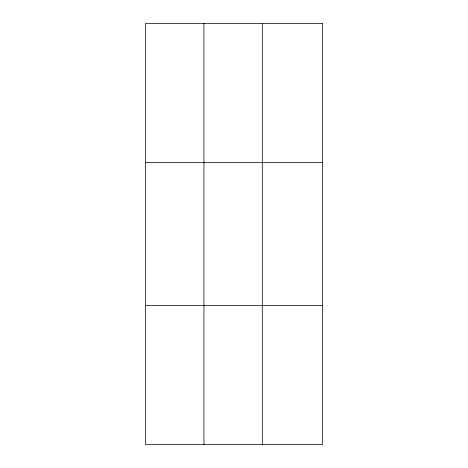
<?xml version="1.0" encoding="UTF-8"?>
<svg xmlns="http://www.w3.org/2000/svg" width="468" height="468" viewBox="0 0 468 468"><rect width="100%" height="100%" fill="white"/><g stroke="black" fill="none" stroke-linecap="round" stroke-linejoin="round"><path stroke-width="0.7" d="M203.943 444.6L203.943 23.4M262.291 444.6L262.291 23.4M145.589 162.396L322.411 162.396M145.589 305.604L322.411 305.604M322.411 23.4L145.589 23.4L145.589 444.6L322.411 444.6L322.411 23.4"/></g></svg>
